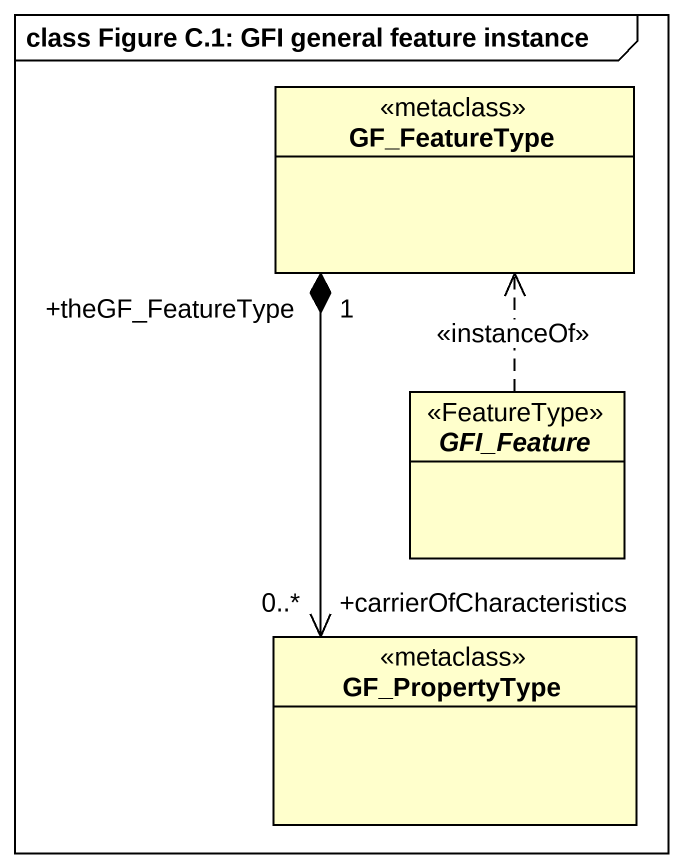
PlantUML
@startuml
mainframe class Figure C.1: GFI general feature instance
hide circle
hide empty members
class GF_FeatureType <<metaclass>>
abstract class GFI_Feature <<FeatureType>>
class GF_PropertyType <<metaclass>>
GFI_Feature .up.> GF_FeatureType : <<instanceOf>>
GF_PropertyType "+carrierOfCharacteristics\n0..*" <-up-* "+theGF_FeatureType\n1" GF_FeatureType
@enduml
